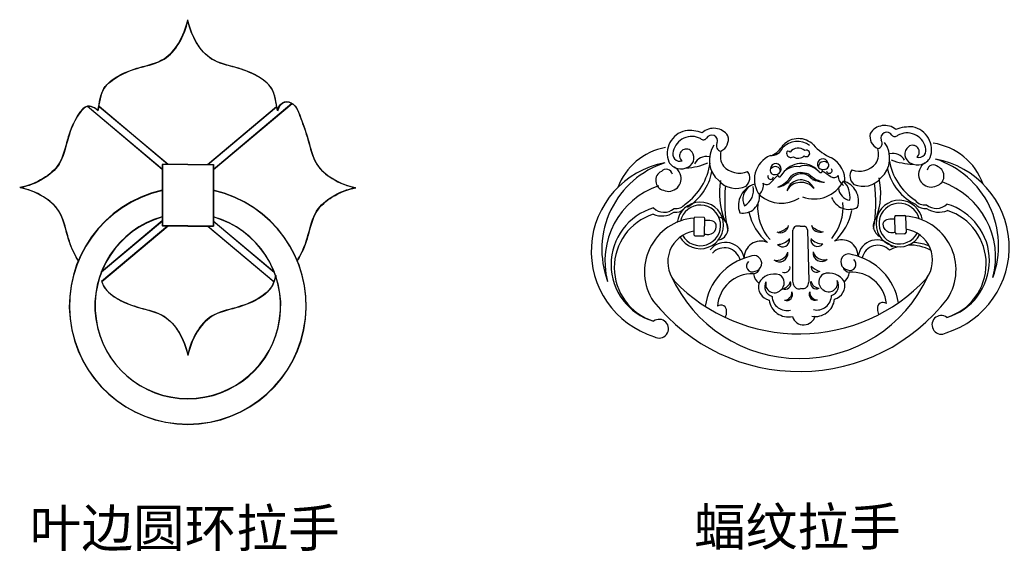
# Model space of a CAD drawing. Header units: millimetres. Extents: x -51923 to -51163, y -26833 to -26390.
# Drawn here: x -51860.1 to -51781.7, y -26607.4 to -26565.3 of the extents above; entities that cross this region are included whole.
import ezdxf

# ---------------------------------------------------------------- set-up
doc = ezdxf.new("R2010")
doc.units = ezdxf.units.MM
doc.header["$LTSCALE"] = 0.35
doc.styles.add('样式 1', font='simhei.ttf')

msp = doc.modelspace()

# ---------------------------------------------------------------- linework, layer by layer
at = {"lineweight": 13}
for p, q in [((-51848.793, -26577.179), (-51854.734, -26572.18)), ((-51848.775, -26577.2), (-51854.716, -26572.2)), ((-51848.342, -26576.786), (-51853.787, -26572.205)), ((-51848.324, -26576.807), (-51853.769, -26572.225)), ((-51845.194, -26576.786), (-51839.749, -26572.205)), ((-51845.175, -26576.807), (-51839.731, -26572.225)), ((-51844.743, -26577.179), (-51838.515, -26571.94)), ((-51844.725, -26577.2), (-51838.497, -26571.96)), ((-51846.768, -26576.786), (-51848.793, -26576.786)), ((-51848.793, -26576.786), (-51848.793, -26581.658)), ((-51846.75, -26576.807), (-51848.775, -26576.807)), ((-51848.775, -26576.807), (-51848.775, -26581.678)), ((-51846.768, -26576.786), (-51844.743, -26576.786)), ((-51846.75, -26576.807), (-51844.725, -26576.807)), ((-51844.743, -26576.786), (-51844.743, -26581.658)), ((-51844.725, -26576.807), (-51844.725, -26581.678)), ((-51848.793, -26581.265), (-51853.614, -26585.322)), ((-51848.775, -26581.285), (-51853.596, -26585.342)), ((-51848.342, -26581.658), (-51853.585, -26586.069)), ((-51848.324, -26581.678), (-51853.567, -26586.089)), ((-51846.768, -26581.658), (-51848.793, -26581.658)), ((-51846.75, -26581.678), (-51848.775, -26581.678)), ((-51846.768, -26581.658), (-51844.743, -26581.658)), ((-51846.75, -26581.678), (-51844.725, -26581.678)), ((-51845.194, -26581.658), (-51839.951, -26586.069)), ((-51845.175, -26581.678), (-51839.933, -26586.089)), ((-51844.743, -26581.265), (-51839.921, -26585.322)), ((-51844.725, -26581.285), (-51839.903, -26585.342))]:
    msp.add_line(p, q, dxfattribs=at)
at = {"lineweight": 5}
for p, q in [((-51806.686, -26581.102), (-51806.693, -26582.334)), ((-51805.875, -26580.983), (-51806.608, -26580.979)), ((-51805.832, -26582.31), (-51805.826, -26581.077)), ((-51790.746, -26582.172), (-51790.775, -26580.94)), ((-51790.728, -26580.845), (-51789.995, -26580.828)), ((-51789.915, -26580.949), (-51789.885, -26582.181)), ((-51798.863, -26581.996), (-51798.863, -26586.054)), ((-51798.278, -26581.681), (-51798.624, -26581.684)), ((-51798.278, -26581.681), (-51797.931, -26581.676)), ((-51797.685, -26581.982), (-51797.589, -26586.039)), ((-51806.582, -26582.441), (-51805.906, -26582.445)), ((-51789.994, -26582.29), (-51790.67, -26582.306))]:
    msp.add_line(p, q, dxfattribs=at)
for centre, radius, start, end in [((-51806.942, -26575.918), 1.851, 103.46793, 201.08215), ((-51807.03, -26577.127), 3.028, 70.52568, 96.50807), ((-51805.111, -26575.274), 1.352, 34.01721, 132.22204), ((-51791.568, -26575.05), 1.352, 49.67153, 147.87637), ((-51789.589, -26576.839), 3.028, 85.3855, 111.36789), ((-51789.717, -26575.634), 1.851, 340.81143, 78.42565), ((-51806.845, -26576.079), 1.505, 62.41761, 167.2669), ((-51805.928, -26574.525), 0.311, 224.95545, 321.61851), ((-51805.269, -26574.92), 0.462, 339.40917, 154.07222), ((-51804.994, -26574.798), 1.043, 295.81328, 15.61657), ((-51798.482, -26576.62), 1.649, 54.19641, 136.36694), ((-51798.406, -26576.415), 1.674, 45.13319, 136.17202), ((-51791.7, -26574.578), 1.043, 166.277, 246.0803), ((-51792.199, -26575.112), 0.427, 280.20506, 34.90167), ((-51791.422, -26574.691), 0.462, 27.82136, 202.48441), ((-51790.776, -26574.274), 0.311, 220.27506, 316.93812), ((-51789.808, -26575.797), 1.505, 14.62668, 119.47597), ((-51808.032, -26580.368), 4.998, 100.49339, 159.44286), ((-51807.785, -26575.97), 0.573, 157.08766, 287.44726), ((-51807.285, -26576.1), 0.531, 54.06269, 231.77608), ((-51807.438, -26576.279), 0.766, 295.73705, 52.64172), ((-51803.339, -26576.458), 2.123, 145.70494, 229.47984), ((-51804.479, -26575.315), 0.427, 146.99191, 261.68851), ((-51803.158, -26576.114), 1.433, 164.73334, 214.22763), ((-51800.592, -26575.066), 1.02, 267.76995, 337.6968), ((-51801.609, -26573.986), 2.365, 297.42154, 327.53468), ((-51799.2, -26575.898), 0.155, 30.35459, 178.82121), ((-51798.426, -26576.275), 0.786, 47.77568, 144.51841), ((-51797.77, -26575.915), 0.256, 224.88002, 119.83368), ((-51794.241, -26572.626), 3.96, 221.09151, 247.13639), ((-51793.492, -26575.954), 1.433, 327.66595, 17.16024), ((-51793.3, -26576.292), 2.123, 312.41373, 36.18864), ((-51789.209, -26575.977), 0.766, 129.25186, 246.15652), ((-51789.368, -26575.804), 0.531, 310.1175, 127.83088), ((-51788.872, -26575.657), 0.573, 254.44632, 24.80591), ((-51788.481, -26580.045), 4.998, 19.85592, 81.40019), ((-51805.684, -26577.234), 1.074, 79.11003, 152.38965), ((-51799.848, -26577.975), 2.045, 112.50985, 218.63871), ((-51798.99, -26575.871), 0.366, 183.60378, 300.72266), ((-51798.431, -26575.64), 0.661, 235.71278, 316.40996), ((-51796.478, -26576.768), 0.426, 16.35335, 285.93374), ((-51796.812, -26578.097), 2.095, 356.00261, 60.47835), ((-51786.493, -26575.635), 4.801, 189.7377, 236.27991), ((-51790.931, -26576.99), 1.074, 29.50392, 102.78354), ((-51789.182, -26571.354), 5.417, 249.74419, 268.49866), ((-51788.952, -26575.719), 1.113, 239.43133, 332.00856), ((-51789.778, -26583.233), 7.224, 339.55199, 71.95383), ((-51788.823, -26583.356), 7.108, 287.25746, 79.6051), ((-51807.704, -26583.657), 7.108, 100.3949, 252.74254), ((-51806.749, -26583.534), 7.224, 108.04617, 200.44801), ((-51808.888, -26577.687), 0.512, 12.85145, 136.88076), ((-51807.703, -26576.029), 1.113, 209.88502, 302.46225), ((-51808.746, -26577.912), 1.039, 21.07539, 62.02399), ((-51810.164, -26576.026), 4.801, 305.61367, 352.15587), ((-51807.618, -26571.658), 5.417, 273.39492, 292.14938), ((-51803.076, -26575.77), 1.711, 222.22854, 292.11164), ((-51800.322, -26577.257), 0.333, 155.23625, 285.99085), ((-51800.199, -26577.152), 0.426, 265.82335, 175.40375), ((-51800.23, -26577.369), 0.413, 3.86178, 141.89651), ((-51798.541, -26578.382), 1.427, 81.77605, 151.52715), ((-51798.158, -26578.512), 1.793, 38.7872, 138.72169), ((-51797.85, -26578.31), 1.427, 40.22994, 109.98105), ((-51796.403, -26576.975), 0.413, 49.86059, 187.89531), ((-51796.655, -26577.314), 0.129, 215.39287, 18.2975), ((-51785.881, -26562.484), 18.225, 234.23849, 236.99072), ((-51796.336, -26576.846), 0.333, 265.76625, 36.52084), ((-51795.963, -26577.273), 0.221, 196.43815, 37.34382), ((-51793.476, -26577.706), 0.854, 145.24014, 230.7649), ((-51793.586, -26575.613), 1.711, 249.78193, 319.66503), ((-51787.341, -26576.259), 4.103, 192.27368, 244.96895), ((-51787.898, -26577.582), 0.997, 159.02379, 295.38861), ((-51787.848, -26577.566), 1.039, 119.86958, 160.81818), ((-51787.714, -26577.337), 0.512, 45.01282, 169.04213), ((-51787.681, -26577.708), 0.803, 285.2187, 65.80131), ((-51808.908, -26578.059), 0.803, 116.09226, 256.67487), ((-51808.696, -26577.926), 0.997, 246.50496, 22.86978), ((-51809.383, -26576.592), 4.194, 301.53566, 349.43148), ((-51803.35, -26576.872), 1.82, 221.25824, 295.93155), ((-51798.933, -26579.09), 5.725, 169.66015, 201.74914), ((-51803.116, -26577.865), 0.854, 311.12867, 36.65344), ((-51800.6, -26577.751), 0.221, 154.41327, 355.31894), ((-51813.484, -26565.326), 18.225, 314.76638, 317.5186), ((-51799.914, -26577.649), 0.129, 173.45959, 336.36423), ((-51800.991, -26576.311), 2.468, 292.59667, 325.98741), ((-51800.407, -26576.818), 1.808, 281.61722, 318.96554), ((-51798.217, -26579.142), 1.125, 24.11852, 162.10461), ((-51798.132, -26578.619), 1.098, 97.05806, 146.03044), ((-51798.193, -26578.644), 1.214, 93.38509, 128.28597), ((-51798.205, -26578.631), 1.104, 45.8059, 93.21304), ((-51798.399, -26580.11), 2.681, 72.54548, 87.11522), ((-51795.874, -26575.784), 2.468, 225.76969, 259.16042), ((-51796.248, -26576.118), 2.092, 235.39729, 267.53414), ((-51798.252, -26578.692), 1.18, 31.98479, 32.64844), ((-51795.589, -26577.455), 0.383, 234.8446, 326.86362), ((-51794.341, -26577.665), 0.927, 179.93414, 238.57649), ((-51793.275, -26576.705), 1.82, 245.96203, 320.63534), ((-51797.617, -26579.069), 5.725, 340.14444, 12.23343), ((-51807.43, -26584.435), 6.3, 109.12813, 194.93178), ((-51791.846, -26579.651), 12.397, 174.58793, 191.25315), ((-51801.389, -26580.047), 1.765, 105.4657, 199.12524), ((-51801.582, -26579.537), 1.225, 121.01542, 206.32439), ((-51803.418, -26578.815), 1.464, 300.27453, 11.38159), ((-51802.108, -26578.465), 0.927, 313.1806, 11.82296), ((-51800.929, -26578.004), 0.383, 224.89347, 316.9125), ((-51798.196, -26579.515), 1.306, 38.42798, 150.54854), ((-51798.07, -26578.673), 1.18, 159.10865, 159.77231), ((-51797.181, -26576.892), 2.637, 249.82129, 332.36313), ((-51794.187, -26578.592), 1.045, 184.05302, 261.39565), ((-51795.995, -26579.336), 1.677, 350.04691, 46.6876), ((-51795.271, -26579.688), 1.629, 342.35019, 74.81545), ((-51804.681, -26579.863), 12.397, 350.64042, 7.30565), ((-51789.096, -26584.134), 6.3, 345.06822, 70.87187), ((-51802.798, -26579.342), 1.309, 258.62294, 6.99829), ((-51799.762, -26577.223), 2.638, 230.30956, 302.25722), ((-51794.403, -26578.875), 1.475, 201.34459, 297.65213), ((-51790.414, -26581.479), 1.846, 8.1592, 332.11132), ((-51788.421, -26579.068), 0.926, 217.29784, 279.48876), ((-51808.568, -26584.724), 4.678, 106.33491, 253.70933), ((-51809.046, -26579.402), 1.181, 224.83002, 311.81569), ((-51808.119, -26579.68), 0.904, 260.99963, 315.9847), ((-51808.105, -26579.368), 0.926, 260.51124, 322.70216), ((-51806.177, -26581.623), 1.846, 208.93204, 172.88416), ((-51806.177, -26581.623), 1.611, 208.24915, 167.97673), ((-51797.87, -26580.2), 3.767, 175.83089, 222.29556), ((-51798.642, -26580.213), 3.767, 319.59802, 6.06269), ((-51798.551, -26579.568), 4.467, 312.10413, 348.86333), ((-51790.414, -26581.479), 1.611, 13.06663, 332.7942), ((-51788.407, -26579.379), 0.904, 224.0153, 279.00037), ((-51787.481, -26579.101), 1.181, 228.18431, 315.16998), ((-51787.288, -26578.84), 1.735, 235.68352, 292.89174), ((-51787.959, -26584.423), 4.678, 286.29067, 73.66509), ((-51787.99, -26584.67), 4.451, 287.5748, 71.97436), ((-51808.536, -26584.971), 4.451, 108.02564, 252.4252), ((-51806.338, -26585.286), 4.26, 94.6894, 213.60737), ((-51809.239, -26579.141), 1.735, 247.10826, 304.31648), ((-51806.566, -26581.093), 0.121, 110.52031, 184.39783), ((-51805.905, -26581.059), 0.0813, 347.00491, 68.68322), ((-51804.928, -26581.87), 0.945, 286.71465, 73.31299), ((-51797.982, -26579.559), 4.467, 193.03025, 229.78945), ((-51791.533, -26581.649), 0.945, 133.95938, 246.83746), ((-51790.697, -26580.921), 0.0813, 112.36014, 194.03845), ((-51790.035, -26580.942), 0.121, 356.64552, 70.52304), ((-51790.187, -26585.139), 4.26, 327.43599, 86.35395), ((-51799.848, -26581.528), 0.672, 245.90837, 352.12353), ((-51800.787, -26579.825), 2.477, 288.16271, 309.56368), ((-51798.458, -26582.058), 0.409, 113.92982, 171.22472), ((-51798.088, -26582.054), 0.409, 10.13305, 67.42796), ((-51796.711, -26581.49), 0.672, 189.23424, 295.44941), ((-51795.814, -26579.766), 2.477, 231.7941, 253.19506), ((-51790.261, -26584.37), 2.476, 323.50651, 81.40838), ((-51806.277, -26584.516), 2.476, 99.63498, 217.53684), ((-51806.579, -26582.327), 0.114, 183.77787, 268.25361), ((-51805.979, -26582.317), 0.147, 299.71571, 2.87585), ((-51799.649, -26582.782), 0.537, 220.76725, 12.15468), ((-51800.087, -26581.845), 1.288, 271.42421, 318.53806), ((-51796.881, -26582.749), 0.537, 169.2031, 320.59052), ((-51796.465, -26581.802), 1.288, 222.81971, 269.93356), ((-51794.999, -26584.077), 1.318, 0.21158, 115.03126), ((-51792.181, -26584.284), 1.515, 39.58165, 171.94267), ((-51790.599, -26582.177), 0.147, 178.1675, 241.32764), ((-51790, -26582.176), 0.114, 272.78975, 357.26548), ((-51804.193, -26584.483), 1.515, 9.95091, 142.31192), ((-51804.253, -26584.673), 1.273, 14.78859, 137.91153), ((-51801.384, -26584.182), 1.318, 66.86232, 181.682), ((-51792.115, -26584.473), 1.273, 43.98204, 167.10498), ((-51789.569, -26586.68), 3.495, 106.04157, 117.7942), ((-51789.477, -26586.529), 3.559, 113.40331, 115.58483), ((-51789.569, -26586.68), 3.495, 61.59632, 92.42407), ((-51789.477, -26586.529), 3.559, 68.47452, 87.61961), ((-51789.537, -26586.691), 3.732, 66.39556, 68.54157), ((-51801.13, -26588.646), 4.695, 103.97141, 172.54728), ((-51801.949, -26584.639), 0.633, 280.65637, 119.80261), ((-51800.118, -26583.499), 0.895, 254.62351, 344.44726), ((-51799.923, -26583.844), 0.675, 230.10686, 8.96391), ((-51796.582, -26583.804), 0.675, 172.39386, 311.25092), ((-51796.395, -26583.455), 0.895, 196.91052, 286.73427), ((-51794.419, -26584.514), 0.633, 62.09097, 261.23721), ((-51794.316, -26584.711), 0.474, 245.08483, 52.07172), ((-51795.105, -26588.546), 4.695, 9.70469, 77.92216), ((-51802.046, -26584.839), 0.474, 129.82186, 296.80875), ((-51802.033, -26584.897), 0.566, 276.73947, 345.6666), ((-51799.491, -26584.942), 0.423, 244.02441, 9.97133), ((-51796.988, -26584.913), 0.423, 171.38645, 297.33336), ((-51795.665, -26582.852), 2.65, 228.9219, 246.8603), ((-51794.327, -26584.77), 0.566, 196.22698, 265.1541), ((-51798.313, -26580.993), 11.183, 204.2991, 335.28957), ((-51798.342, -26576.457), 13.766, 224.02315, 317.02021), ((-51802.069, -26588.208), 2.75, 87.85158, 176.33621), ((-51800.81, -26585.305), 1.167, 187.58582, 230.72013), ((-51800.318, -26586.871), 1.398, 72.55434, 151.69726), ((-51800.273, -26586.176), 0.74, 306.93806, 59.6359), ((-51796.051, -26586.111), 0.74, 120.3641, 233.06194), ((-51795.976, -26586.799), 1.398, 30.19632, 109.33924), ((-51795.535, -26585.218), 1.167, 311.17345, 354.30776), ((-51794.181, -26588.077), 2.75, 5.55736, 94.042), ((-51800.429, -26586.454), 1.146, 167.61203, 254.79529), ((-51800.283, -26586.478), 0.794, 151.05332, 254.98552), ((-51800.309, -26586.271), 0.692, 165.15478, 314.08235), ((-51799.461, -26586.237), 0.454, 242.43776, 21.68322), ((-51799.777, -26585.887), 0.76, 278.00752, 346.11345), ((-51796.987, -26586.208), 0.454, 159.67456, 298.92002), ((-51796.68, -26585.851), 0.76, 195.24433, 263.35025), ((-51796.004, -26586.199), 0.692, 227.81123, 16.7388), ((-51796.023, -26586.407), 0.794, 286.90805, 30.84026), ((-51795.878, -26586.379), 1.146, 287.09829, 14.28154), ((-51798.324, -26578.398), 14.804, 218.65047, 322.39288), ((-51799.333, -26587.214), 1.156, 181.5646, 285.44436), ((-51799.554, -26586.932), 0.63, 274.15928, 3.00087), ((-51799.349, -26587.112), 0.475, 250.39282, 26.76733), ((-51797.078, -26587.085), 0.475, 154.59044, 290.96496), ((-51796.878, -26586.9), 0.63, 178.3569, 267.1985), ((-51797.1, -26587.276), 1.571, 261.09708, 352.73713), ((-51796.948, -26587.174), 1.156, 256.44922, 0.32898), ((-51804.541, -26588.384), 0.446, 353.8389, 127.78785), ((-51799.179, -26587.31), 1.571, 189.15644, 280.79649), ((-51791.705, -26588.172), 0.446, 54.10573, 188.05468), ((-51791.422, -26588.294), 0.727, 175.33803, 213.12652), ((-51809.436, -26589.807), 0.741, 239.42809, 126.85726), ((-51804.82, -26588.515), 0.727, 327.08973, 6.55555), ((-51797.989, -26588.57), 0.939, 197.59129, 346.3809), ((-51787.091, -26589.506), 0.741, 53.14274, 300.57191)]:
    msp.add_arc(centre, radius, start, end, dxfattribs=at)
at = {"lineweight": 13}
for centre, radius, start, end in [((-51846.768, -26587.996), 9.375, 102.47385, 77.52615), ((-51846.75, -26588.016), 9.375, 102.47385, 77.52615), ((-51846.768, -26587.996), 7.35, 105.99184, 74.00816), ((-51846.75, -26588.016), 7.35, 105.99184, 74.00816)]:
    msp.add_arc(centre, radius, start, end, dxfattribs=at)
for points, knots in [([(-51853.886, -26572.518), (-51853.731, -26571.859), (-51853.657, -26570.721), (-51852.182, -26569.644), (-51850.533, -26569.029), (-51848.634, -26568.662), (-51847.315, -26567.112), (-51846.903, -26565.961), (-51846.768, -26565.323)], [2.149595, 2.149595, 2.149595, 2.149595, 88.89547, 162.801801, 253.083604, 354.360257, 437.449115, 541.133567, 541.133567, 541.133567, 541.133567]), ([(-51853.867, -26572.538), (-51853.713, -26571.879), (-51853.639, -26570.741), (-51852.164, -26569.664), (-51850.515, -26569.049), (-51848.616, -26568.682), (-51847.297, -26567.132), (-51846.885, -26565.982), (-51846.75, -26565.343)], [2.149595, 2.149595, 2.149595, 2.149595, 88.89547, 162.801801, 253.083604, 354.360257, 437.449115, 541.133567, 541.133567, 541.133567, 541.133567]), ([(-51839.65, -26572.518), (-51839.804, -26571.859), (-51839.878, -26570.721), (-51841.353, -26569.644), (-51843.002, -26569.029), (-51844.901, -26568.662), (-51846.221, -26567.112), (-51846.633, -26565.961), (-51846.768, -26565.323)], [2.149595, 2.149595, 2.149595, 2.149595, 88.89547, 162.801801, 253.083604, 354.360257, 437.449115, 541.133567, 541.133567, 541.133567, 541.133567]), ([(-51839.632, -26572.538), (-51839.786, -26571.879), (-51839.86, -26570.741), (-51841.335, -26569.664), (-51842.984, -26569.049), (-51844.883, -26568.682), (-51846.202, -26567.132), (-51846.614, -26565.982), (-51846.75, -26565.343)], [2.149595, 2.149595, 2.149595, 2.149595, 88.89547, 162.801801, 253.083604, 354.360257, 437.449115, 541.133567, 541.133567, 541.133567, 541.133567]), ([(-51839.65, -26572.518), (-51839.402, -26571.657), (-51838.312, -26571.731), (-51837.791, -26573.206), (-51837.176, -26574.855), (-51836.809, -26576.754), (-51835.259, -26578.073), (-51834.109, -26578.485), (-51833.47, -26578.62)], [2.149595, 2.149595, 2.149595, 2.149595, 88.89547, 162.801801, 253.083604, 354.360257, 437.449115, 541.133567, 541.133567, 541.133567, 541.133567]), ([(-51839.632, -26572.538), (-51839.384, -26571.677), (-51838.294, -26571.751), (-51837.773, -26573.226), (-51837.158, -26574.875), (-51836.791, -26576.774), (-51835.241, -26578.094), (-51834.091, -26578.505), (-51833.452, -26578.641)], [2.149595, 2.149595, 2.149595, 2.149595, 88.89547, 162.801801, 253.083604, 354.360257, 437.449115, 541.133567, 541.133567, 541.133567, 541.133567]), ([(-51853.886, -26572.518), (-51853.886, -26572.518), (-51854.667, -26571.731), (-51855.744, -26573.206), (-51856.359, -26574.855), (-51856.726, -26576.754), (-51858.276, -26578.073), (-51859.427, -26578.485), (-51860.065, -26578.62)], [2.149595, 2.149595, 2.149595, 2.149595, 88.89547, 162.801801, 253.083604, 354.360257, 437.449115, 541.133567, 541.133567, 541.133567, 541.133567]), ([(-51853.867, -26572.538), (-51853.867, -26572.538), (-51854.649, -26571.751), (-51855.726, -26573.226), (-51856.341, -26574.875), (-51856.708, -26576.774), (-51858.258, -26578.094), (-51859.409, -26578.505), (-51860.047, -26578.641)], [2.149595, 2.149595, 2.149595, 2.149595, 88.89547, 162.801801, 253.083604, 354.360257, 437.449115, 541.133567, 541.133567, 541.133567, 541.133567]), ([(-51855.431, -26584.412), (-51855.494, -26584.317), (-51855.877, -26583.677), (-51856.359, -26582.386), (-51856.726, -26580.487), (-51858.276, -26579.167), (-51859.427, -26578.755), (-51860.065, -26578.62)], [146.43919, 146.43919, 146.43919, 146.43919, 162.801801, 253.083604, 354.360257, 437.449115, 541.133567, 541.133567, 541.133567, 541.133567]), ([(-51855.413, -26584.433), (-51855.475, -26584.337), (-51855.859, -26583.698), (-51856.341, -26582.406), (-51856.708, -26580.507), (-51858.258, -26579.188), (-51859.409, -26578.776), (-51860.047, -26578.641)], [146.43919, 146.43919, 146.43919, 146.43919, 162.801801, 253.083604, 354.360257, 437.449115, 541.133567, 541.133567, 541.133567, 541.133567]), ([(-51838.104, -26584.412), (-51838.042, -26584.317), (-51837.658, -26583.677), (-51837.176, -26582.386), (-51836.809, -26580.487), (-51835.259, -26579.167), (-51834.109, -26578.755), (-51833.47, -26578.62)], [146.43919, 146.43919, 146.43919, 146.43919, 162.801801, 253.083604, 354.360257, 437.449115, 541.133567, 541.133567, 541.133567, 541.133567]), ([(-51838.086, -26584.433), (-51838.024, -26584.337), (-51837.64, -26583.698), (-51837.158, -26582.406), (-51836.791, -26580.507), (-51835.241, -26579.188), (-51834.091, -26578.776), (-51833.452, -26578.641)], [146.43919, 146.43919, 146.43919, 146.43919, 162.801801, 253.083604, 354.360257, 437.449115, 541.133567, 541.133567, 541.133567, 541.133567]), ([(-51839.82, -26585.568), (-51839.89, -26585.902), (-51840.105, -26586.685), (-51841.353, -26587.597), (-51843.002, -26588.212), (-51844.901, -26588.579), (-51846.221, -26590.129), (-51846.633, -26591.279), (-51846.768, -26591.918)], [40.723594, 40.723594, 40.723594, 40.723594, 88.89547, 162.801801, 253.083604, 354.360257, 437.449115, 541.133567, 541.133567, 541.133567, 541.133567]), ([(-51839.802, -26585.588), (-51839.872, -26585.923), (-51840.087, -26586.706), (-51841.335, -26587.617), (-51842.984, -26588.232), (-51844.883, -26588.599), (-51846.202, -26590.149), (-51846.614, -26591.3), (-51846.75, -26591.938)], [40.723594, 40.723594, 40.723594, 40.723594, 88.89547, 162.801801, 253.083604, 354.360257, 437.449115, 541.133567, 541.133567, 541.133567, 541.133567]), ([(-51853.585, -26586.069), (-51853.536, -26586.214), (-51853.283, -26586.793), (-51852.182, -26587.597), (-51850.533, -26588.212), (-51848.634, -26588.579), (-51847.315, -26590.129), (-51846.903, -26591.279), (-51846.768, -26591.918)], [65.886104, 65.886104, 65.886104, 65.886104, 88.89547, 162.801801, 253.083604, 354.360257, 437.449115, 541.133567, 541.133567, 541.133567, 541.133567]), ([(-51853.567, -26586.089), (-51853.518, -26586.234), (-51853.265, -26586.814), (-51852.164, -26587.617), (-51850.515, -26588.232), (-51848.616, -26588.599), (-51847.297, -26590.149), (-51846.885, -26591.3), (-51846.75, -26591.938)], [65.886104, 65.886104, 65.886104, 65.886104, 88.89547, 162.801801, 253.083604, 354.360257, 437.449115, 541.133567, 541.133567, 541.133567, 541.133567])]:
    msp.add_open_spline(points, degree=3, knots=knots, dxfattribs=at)
at = {"lineweight": 5}
for points in [[(-51805.832, -26582.31), (-51805.499, -26582.348), (-51804.945, -26581.902), (-51804.989, -26581.416), (-51805.427, -26581.242), (-51805.827, -26581.24)], [(-51790.746, -26582.172), (-51791.079, -26582.217), (-51791.641, -26581.781), (-51791.606, -26581.295), (-51791.171, -26581.112), (-51790.772, -26581.103)], [(-51798.863, -26586.054), (-51798.742, -26586.431), (-51798.529, -26586.632), (-51798.219, -26586.629)], [(-51797.589, -26586.039), (-51797.701, -26586.419), (-51797.909, -26586.625), (-51798.219, -26586.629)]]:
    msp.add_spline(points, degree=3, dxfattribs=at)
at = {"lineweight": 13}
for points in [[(-51853.715, -26585.568), (-51853.714, -26585.574), (-51853.713, -26585.58), (-51853.712, -26585.585)], [(-51853.697, -26585.588), (-51853.696, -26585.594), (-51853.695, -26585.6), (-51853.693, -26585.606)]]:
    msp.add_open_spline(points, degree=3, dxfattribs=at)

# ---------------------------------------------------------------- texts
at = {"lineweight": 5, "char_height": 3, "width": 203.68208, "attachment_point": 1, "style": '样式 1'}
for s, insert in [('{\\fSimSun|b0|i0|c134|p2;叶边圆环拉手}', (-51859.284, -26604.114)), ('{\\fSimSun|b0|i0|c134|p2;蝠纹拉手}', (-51806.675, -26604.012))]:
    msp.add_mtext(s, dxfattribs=dict(at, insert=insert))

doc.saveas('drawing.dxf')
